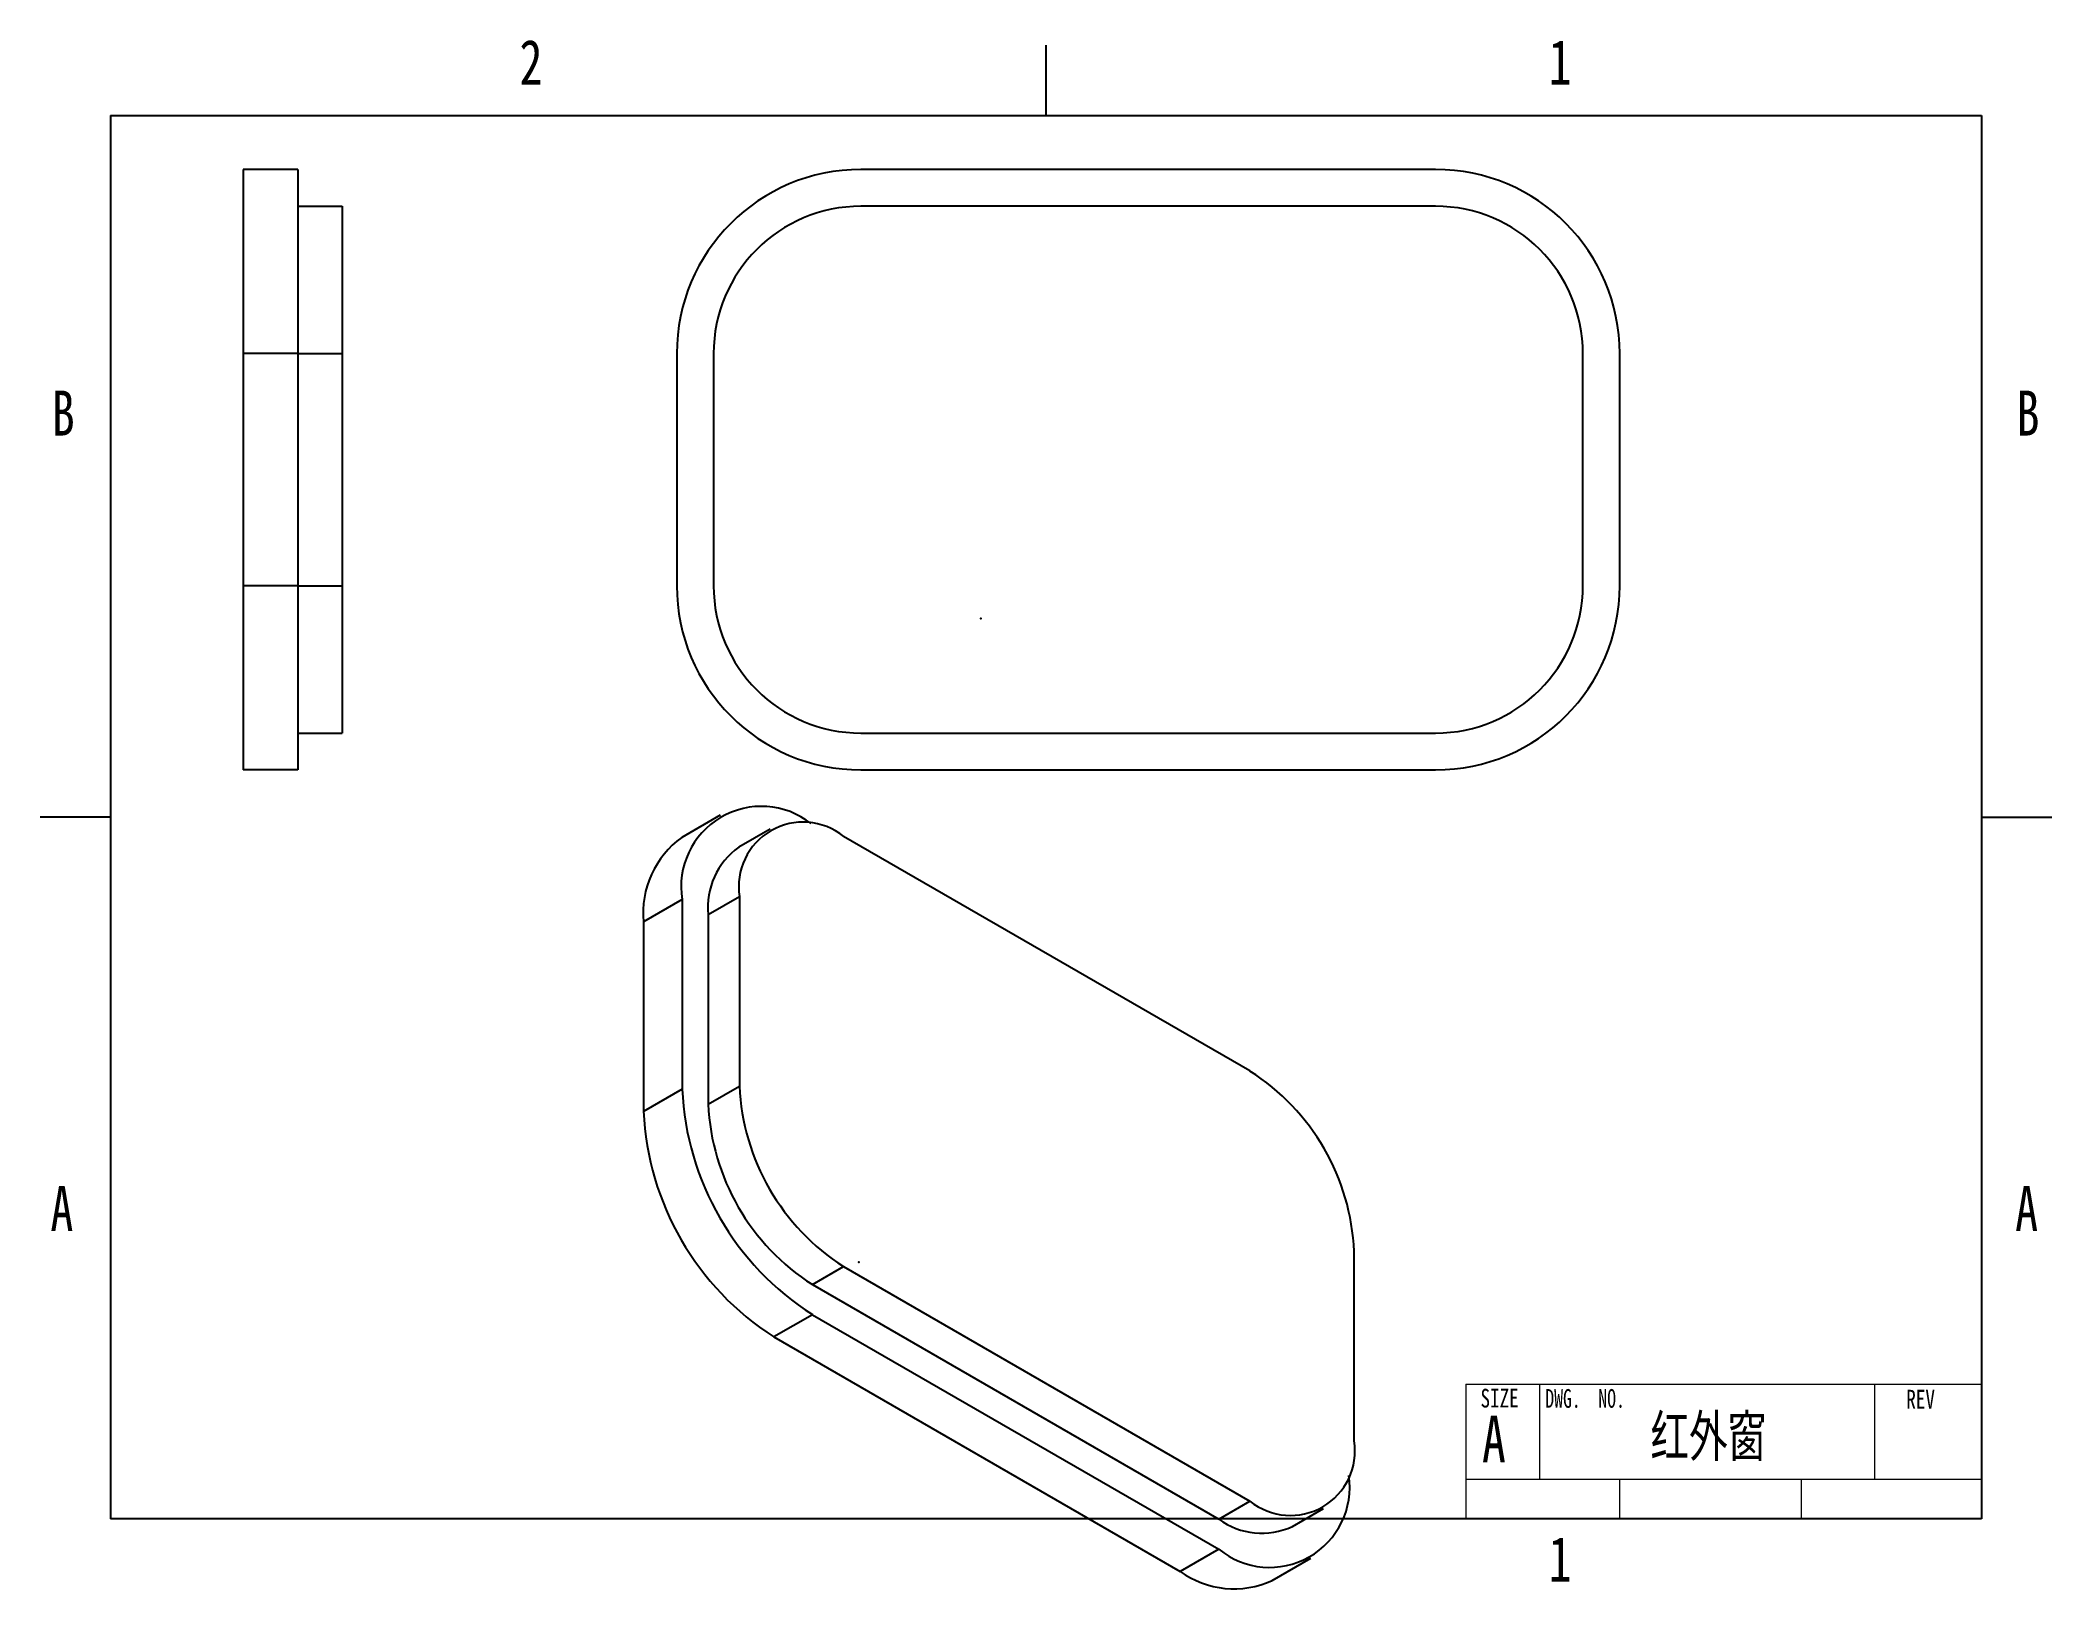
# Model space of a CAD drawing. Header units: millimetres. Extents: x 0.3 to 27.6, y 0.3 to 21.3.
import ezdxf

# ---------------------------------------------------------------- set-up
doc = ezdxf.new("R2010")
doc.units = ezdxf.units.MM
doc.header["$LTSCALE"] = 0.1
doc.header["$PDSIZE"] = -1
doc.styles.add('SLDTEXTSTYLE0', font='TXT', dxfattribs={"width": 0.75})
doc.styles.add('SLDTEXTSTYLE1', font='TXT', dxfattribs={"width": 0.694444})
doc.styles.add('SLDTEXTSTYLE2', font='TXT', dxfattribs={"width": 0.75, "bigfont": 'bigfont'})

msp = doc.modelspace()

# ---------------------------------------------------------------- linework, layer by layer
at = {"color": 7, "linetype": 'Continuous'}
for p, q in [((13.97, 20.32), (13.97, 21.273)), ((1.27, 20.32), (1.27, 1.27)), ((1.27, 20.32), (26.67, 20.32)), ((26.67, 20.32), (26.67, 1.27)), ((13.086, 13.492), (13.086, 13.496)), ((13.086, 13.492), (13.088, 13.492)), ((1.27, 10.795), (0.317, 10.795)), ((26.67, 10.795), (27.622, 10.795)), ((11.428, 4.753), (11.428, 4.756)), ((11.428, 4.753), (11.429, 4.753)), ((26.67, 1.27), (1.27, 1.27))]:
    msp.add_line(p, q, dxfattribs=at)
at = {"color": 7, "linetype": 'Continuous', "lineweight": 25}
for p, q in [((3.814, 19.587), (3.074, 19.587)), ((3.074, 19.587), (3.074, 17.087)), ((3.814, 19.587), (3.814, 17.087)), ((19.258, 19.587), (11.458, 19.587)), ((3.814, 19.087), (4.414, 19.087)), ((4.414, 19.087), (4.414, 17.087)), ((19.258, 19.087), (11.458, 19.087)), ((3.814, 17.087), (3.074, 17.087)), ((3.074, 17.087), (3.074, 13.937)), ((3.814, 17.087), (3.814, 13.937)), ((3.814, 17.087), (4.414, 17.087)), ((4.414, 17.087), (4.414, 13.937)), ((8.958, 17.087), (8.958, 13.937)), ((9.458, 17.087), (9.458, 13.937)), ((21.258, 13.937), (21.258, 17.087)), ((21.758, 13.937), (21.758, 17.087)), ((3.074, 13.937), (3.074, 11.437)), ((3.814, 13.937), (3.074, 13.937)), ((3.814, 13.937), (3.814, 11.437)), ((3.814, 13.937), (4.414, 13.937)), ((4.414, 13.937), (4.414, 11.937)), ((3.814, 11.937), (4.414, 11.937)), ((11.458, 11.937), (19.258, 11.937)), ((3.814, 11.437), (3.074, 11.437)), ((11.458, 11.437), (19.258, 11.437)), ((9.549, 10.821), (9.026, 10.519)), ((10.224, 10.633), (9.799, 10.388)), ((16.739, 7.35), (11.223, 10.534)), ((9.031, 9.676), (8.508, 9.374)), ((9.031, 9.676), (9.031, 7.104)), ((9.385, 9.472), (9.809, 9.717)), ((9.809, 9.717), (9.809, 7.145)), ((8.508, 9.374), (8.508, 6.802)), ((9.385, 9.472), (9.385, 6.9)), ((9.031, 7.104), (8.508, 6.802)), ((9.385, 6.9), (9.809, 7.145)), ((10.799, 4.451), (11.223, 4.695)), ((11.223, 4.695), (16.739, 1.511)), ((18.153, 2.328), (18.153, 4.9)), ((10.799, 4.451), (16.315, 1.267)), ((10.799, 4.042), (10.276, 3.74)), ((10.799, 4.042), (16.315, 0.858)), ((10.276, 3.74), (15.791, 0.556)), ((16.315, 1.267), (16.739, 1.511)), ((17.315, 1.168), (17.739, 1.412)), ((16.315, 0.858), (15.791, 0.556)), ((17.041, 0.432), (17.565, 0.735))]:
    msp.add_line(p, q, dxfattribs=at)
at = {"color": 7, "linetype": 'Continuous', "lineweight": 18}
for p, q in [((26.67, 6.259), (26.67, 1.27)), ((19.671, 3.098), (26.67, 3.098)), ((19.671, 3.098), (19.671, 1.27)), ((20.668, 3.098), (20.668, 1.811)), ((25.217, 3.098), (25.217, 1.811)), ((19.671, 1.811), (26.67, 1.811)), ((21.754, 1.811), (21.754, 1.27)), ((24.222, 1.811), (24.222, 1.27)), ((26.67, 1.27), (2.677, 1.27))]:
    msp.add_line(p, q, dxfattribs=at)
at = {"color": 7, "linetype": 'Continuous', "lineweight": 25}
for centre, radius, start, end in [((11.458, 17.087), 2.5, 90, 180), ((19.258, 17.087), 2.5, 0, 90), ((11.458, 17.087), 2, 90, 180), ((19.258, 17.087), 2, 0, 90), ((11.458, 13.937), 2.5, 180, 270), ((11.458, 13.937), 2, 180, 270), ((19.258, 13.937), 2, 270, 0), ((19.258, 13.937), 2.5, 270, 0), ((10.106, 9.853), 1.089, 51.6629, 189.3232), ((10.674, 9.853), 0.875, 51.0585, 188.9522), ((9.763, 9.496), 1.261, 125.7765, 185.5357), ((10.385, 9.571), 1.005, 125.6587, 185.6535), ((12.869, 7.279), 3.842, 182.6055, 237.3945), ((12.873, 7.281), 3.067, 182.5418, 237.4582), ((15.089, 4.764), 3.067, 2.5418, 57.4582), ((12.449, 7.036), 3.067, 182.5418, 237.4582), ((12.346, 6.977), 3.842, 182.6055, 237.3945), ((17.289, 2.192), 0.875, 231.0585, 8.9522), ((17.005, 1.701), 1.089, 230.6857, 8.3336), ((16.899, 2.067), 0.991, 233.8842, 294.8053), ((16.524, 1.582), 1.261, 234.4677, 294.2218)]:
    msp.add_arc(centre, radius, start, end, dxfattribs=at)
at = {"color": 7, "linetype": 'Continuous'}
for p in [(13.086, 13.492), (11.428, 4.753)]:
    msp.add_point(p, dxfattribs=at)

# ---------------------------------------------------------------- texts
at = {"color": 7, "linetype": 'Continuous', "lineweight": 0}
for s, insert, char_height, attachment_point, style in [('2', (6.979, 21.348), 0.61, 2, 'SLDTEXTSTYLE0'), ('1', (20.949, 21.348), 0.61, 2, 'SLDTEXTSTYLE0'), ('B', (0.63, 16.585), 0.61, 2, 'SLDTEXTSTYLE0'), ('B', (27.3, 16.585), 0.61, 2, 'SLDTEXTSTYLE0'), ('A', (0.611, 5.788), 0.61, 2, 'SLDTEXTSTYLE0'), ('A', (27.281, 5.788), 0.61, 2, 'SLDTEXTSTYLE0'), ('SIZE', (19.868, 3.036), 0.254, 1, 'SLDTEXTSTYLE0'), ('DWG.  NO.', (20.748, 3.032), 0.254, 1, 'SLDTEXTSTYLE1'), ('REV', (25.648, 3.022), 0.254, 1, 'SLDTEXTSTYLE0'), ('红外窗', (22.961, 2.687), 0.635, 2, 'SLDTEXTSTYLE2'), ('A', (19.888, 2.672), 0.635, 1, 'SLDTEXTSTYLE0'), ('1', (20.949, 1.028), 0.61, 2, 'SLDTEXTSTYLE0')]:
    msp.add_mtext(s, dxfattribs=dict(at, insert=insert, char_height=char_height, attachment_point=attachment_point, style=style))

doc.saveas('drawing.dxf')
